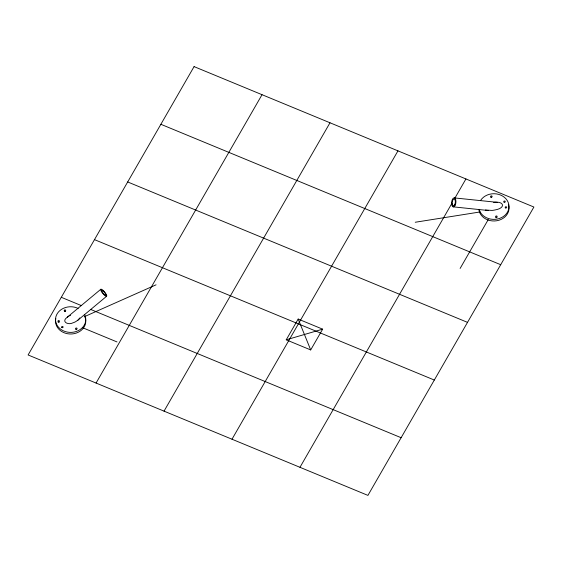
<?xml version="1.0" encoding="UTF-8"?>
<svg xmlns="http://www.w3.org/2000/svg" width="562" height="562" viewBox="0 0 562 562"><rect width="100%" height="100%" fill="white"/><g stroke="black" fill="none" stroke-linecap="round" stroke-linejoin="round"><path stroke-width="0.84" d="M96.067 383.052L262.033 94.697M164.034 411.138L329.999 122.783M286.227 339.82L298.176 319.054L322.644 329.163L310.695 349.929L286.227 339.82L322.644 329.163M232.001 439.217L397.966 150.862M299.968 467.303L451.96 203.233M455.016 197.915L465.933 178.948M460.116 268.446L488.266 219.545M79.797 317.93L78.139 319.975L75.715 321.647A15.49 13.137 -0.2 0 1 72.87 322.855C68.325 325.356 60.738 321.759 67.292 317.193L100.851 289.24M77.591 320.424L106.632 296.244A4.538 1.152 50.2 0 0 103.106 290.406A4.538 1.152 50.2 0 0 101.483 291.58A4.538 1.152 50.2 0 0 106.632 296.244M67.292 317.193L69.168 315.977M84.23 316.75L156.06 284.822M415.255 222.25L480.067 211.958M493.626 202.432C504.276 200.69 506.067 208.186 494.911 209.977A22.719 19.263 -0.2 0 1 492.052 210.427L485.371 210.005M454.496 197.922L497.328 202.348M453.056 206.83L488.35 210.511M160.873 124.286L500.707 264.702M127.679 181.955L467.514 322.37M94.486 239.63L434.321 380.045M61.293 297.298L81.525 305.658M90.419 309.332L401.127 437.714M82.649 327.737L117.015 341.935M298.176 319.054L310.695 349.929M508.385 204.491A15.125 12.828 -0.2 0 1 496.773 220.747A15.125 12.828 -0.2 0 1 478.824 209.394M480.749 200.198A15.125 12.828 -0.2 0 1 504.451 197.367A15.125 12.828 -0.2 0 1 501.697 217.529A15.125 12.828 -0.2 0 1 479.379 210.23M491.04 197.543A0.759 0.639 -0.2 0 1 491.687 197.536M495.944 217.684A0.759 0.639 -0.2 0 1 496.956 217.761M84.693 316.378A15.125 12.828 -0.2 0 1 71.957 333.954A15.125 12.828 -0.2 0 1 55.856 318.521M84.686 314.776A15.125 12.828 -0.2 0 1 71.88 332.36A15.125 12.828 -0.2 0 1 55.884 316.799A15.125 12.828 -0.2 0 1 78.16 308.433M64.468 311.643A0.759 0.639 -0.2 0 1 65.424 311.608M58.181 322.3A0.759 0.639 -0.2 0 1 59.2 322.293M76.137 329.613A0.759 0.639 -0.2 0 1 76.551 329.62M69.857 315.626A15.49 13.137 -0.2 0 1 70.566 315.31M194.073 66.611L28.1 354.966L367.927 495.389L533.9 207.034L194.073 66.611M454.911 204.259A3.33 1.56 -84.1 0 0 454.166 199.067A3.33 1.56 -84.1 0 0 452.241 203.795A3.33 1.56 -84.1 0 0 454.911 204.259M455.325 204.94A4.538 2.129 -84.1 0 0 454.307 197.866A4.538 2.129 -84.1 0 0 451.686 204.315A4.538 2.129 -84.1 0 0 455.325 204.94M490.984 197.072A0.759 0.639 -0.2 0 0 492.129 196.524A0.759 0.639 -0.2 0 0 490.998 195.962A0.759 0.639 -0.2 0 0 490.984 197.072M504.093 202.172A0.759 0.639 -0.2 0 0 505.266 201.674A0.759 0.639 -0.2 0 0 504.17 201.063A0.759 0.639 -0.2 0 0 504.093 202.172M505.561 207.919A0.759 0.639 -0.2 0 0 506.699 207.364A0.759 0.639 -0.2 0 0 505.568 206.809A0.759 0.639 -0.2 0 0 505.561 207.919M496.007 217.15A0.759 0.639 -0.2 0 0 497.145 216.602A0.759 0.639 -0.2 0 0 496.021 216.033A0.759 0.639 -0.2 0 0 496.007 217.15M64.567 311.067A0.759 0.639 -0.2 0 0 65.719 310.54A0.759 0.639 -0.2 0 0 64.602 309.957A0.759 0.639 -0.2 0 0 64.567 311.067M58.3 321.717A0.759 0.639 -0.2 0 0 59.446 321.176A0.759 0.639 -0.2 0 0 58.322 320.607A0.759 0.639 -0.2 0 0 58.3 321.717M61.925 327.583A0.759 0.639 -0.2 0 0 63.106 327.098A0.759 0.639 -0.2 0 0 62.017 326.48A0.759 0.639 -0.2 0 0 61.925 327.583M75.947 329.177A0.759 0.639 -0.2 0 0 77.092 328.637A0.759 0.639 -0.2 0 0 75.968 328.067A0.759 0.639 -0.2 0 0 75.947 329.177M102.165 291.931A3.175 0.808 50.2 0 0 105.761 295.19A3.175 0.808 50.2 0 0 103.296 291.102A3.175 0.808 50.2 0 0 102.165 291.931"/></g></svg>
